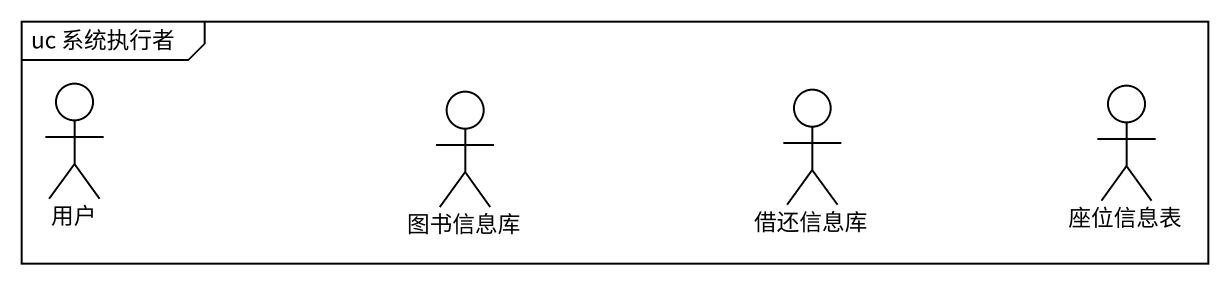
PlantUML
@startuml
mainframe uc 系统执行者
actor 用户
actor 图书信息库
actor 借还信息库
actor 座位信息表
@enduml
